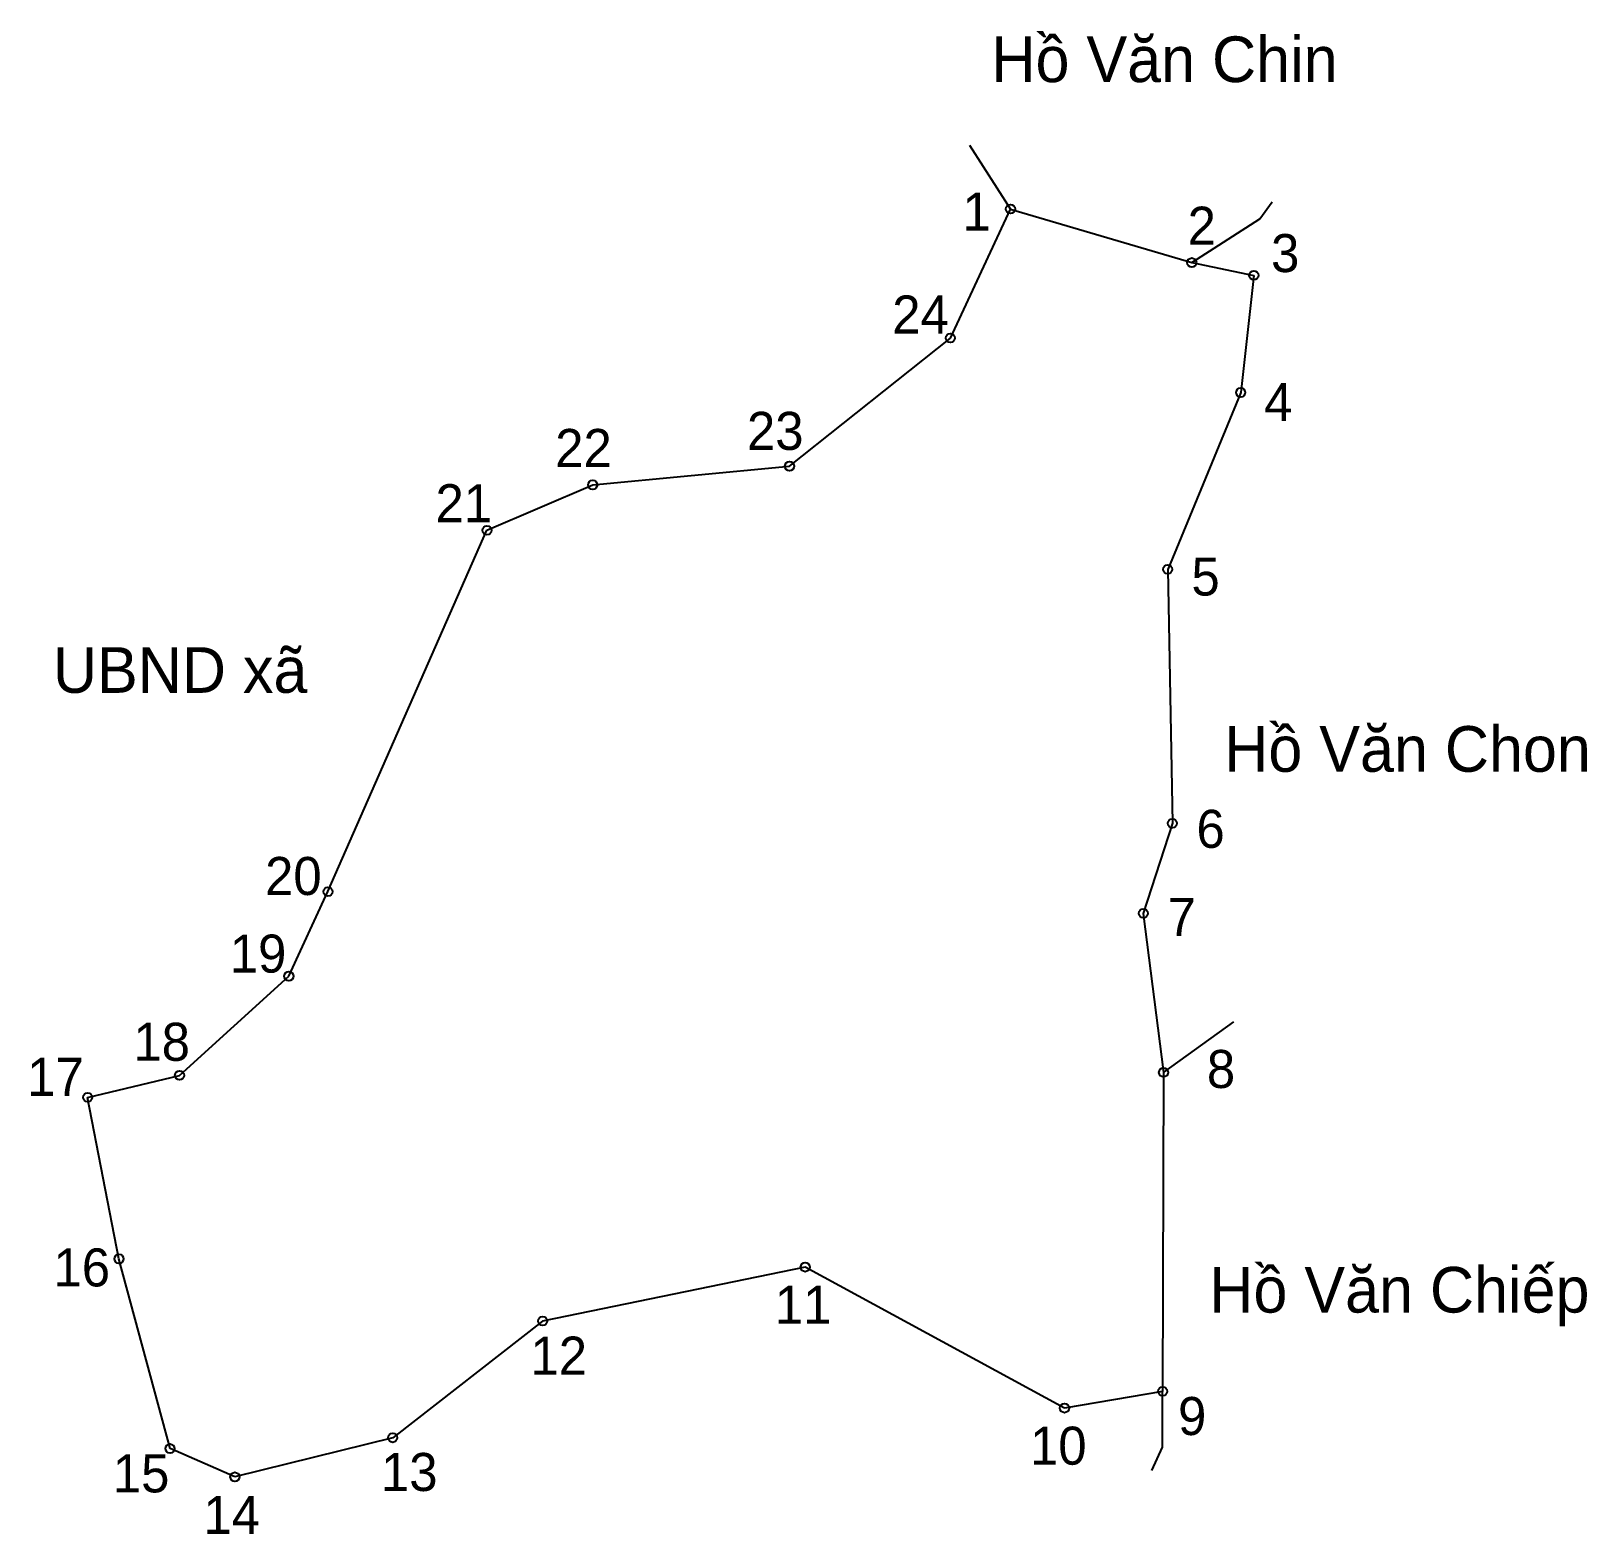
# Model space of a CAD drawing. Extents: x 547862 to 548038, y 1825353 to 1825523.
import ezdxf

# ---------------------------------------------------------------- set-up
doc = ezdxf.new("R2010")
doc.units = 0
for name, color, linetype in [('CanhThua', 7, 'Continuous'), ('MocDinhThua', 7, 'Continuous'), ('RauThua', 7, 'Continuous'), ('SoHieuDinhThua', 7, 'Continuous'), ('TenChuLanCan', 7, 'Continuous')]:
    doc.layers.add(name, color=color, linetype=linetype)

msp = doc.modelspace()

# ---------------------------------------------------------------- linework, layer by layer
at = {"layer": 'CanhThua'}
for p, q in [((547965.75, 1825488.73), (547972.56, 1825503.34)), ((547972.56, 1825503.34), (547993.1, 1825497.28)), ((547993.1, 1825497.28), (548000.13, 1825495.83)), ((548000.13, 1825495.83), (547998.64, 1825482.56)), ((547947.52, 1825474.22), (547965.75, 1825488.73)), ((547998.64, 1825482.56), (547990.37, 1825462.52)), ((547925.23, 1825472.1), (547947.52, 1825474.22)), ((547913.24, 1825466.95), (547925.23, 1825472.1)), ((547895.23, 1825426.02), (547913.24, 1825466.95)), ((547990.37, 1825462.52), (547990.9, 1825433.76)), ((547990.9, 1825433.76), (547987.61, 1825423.56)), ((547890.79, 1825416.45), (547895.23, 1825426.02)), ((547987.61, 1825423.56), (547989.9, 1825405.54)), ((547878.41, 1825405.21), (547890.79, 1825416.45)), ((547867.99, 1825402.72), (547878.41, 1825405.21)), ((547989.9, 1825405.54), (547989.79, 1825369.42)), ((547871.54, 1825384.43), (547867.99, 1825402.72)), ((547877.34, 1825362.94), (547871.54, 1825384.43)), ((547949.3, 1825383.49), (547919.55, 1825377.38)), ((547978.68, 1825367.52), (547949.3, 1825383.49)), ((547919.55, 1825377.38), (547902.56, 1825364.16)), ((547989.79, 1825369.42), (547978.68, 1825367.52)), ((547884.68, 1825359.73), (547877.34, 1825362.94)), ((547902.56, 1825364.16), (547884.68, 1825359.73))]:
    msp.add_line(p, q, dxfattribs=at)
at = {"layer": 'MocDinhThua'}
for centre in [(547972.56, 1825503.34), (547993.1, 1825497.28), (548000.13, 1825495.83), (547965.75, 1825488.73), (547998.64, 1825482.56), (547947.52, 1825474.22), (547925.23, 1825472.1), (547913.24, 1825466.95), (547990.37, 1825462.52), (547990.9, 1825433.76), (547895.23, 1825426.02), (547987.61, 1825423.56), (547890.79, 1825416.45), (547878.41, 1825405.21), (547989.9, 1825405.54), (547867.99, 1825402.72), (547871.54, 1825384.43), (547949.3, 1825383.49), (547919.55, 1825377.38), (547989.79, 1825369.42), (547978.68, 1825367.52), (547902.56, 1825364.16), (547877.34, 1825362.94), (547884.68, 1825359.73)]:
    msp.add_circle(centre, 0.517, dxfattribs=at)
at = {"layer": 'RauThua'}
for p, q in [((547967.92, 1825510.58), (547972.56, 1825503.34)), ((547967.92, 1825510.58), (547972.56, 1825503.34)), ((548000.82, 1825502.23), (548002.22, 1825504.16)), ((547993.1, 1825497.28), (548000.82, 1825502.23)), ((547989.9, 1825405.54), (547997.86, 1825411.29)), ((547989.77, 1825363.11), (547989.79, 1825369.42)), ((547988.57, 1825360.46), (547989.77, 1825363.11))]:
    msp.add_line(p, q, dxfattribs=at)

# ---------------------------------------------------------------- texts
at = {"layer": 'SoHieuDinhThua'}
for s, height, p in [('1', 4.31, (547967.13, 1825500.9)), ('2', 4.31, (547992.63, 1825499.3)), ('3', 4.31, (548002.08, 1825496.2)), ('24', 4.311, (547959.16, 1825489.24)), ('4', 4.31, (548001.29, 1825479.33)), ('23', 4.311, (547942.7, 1825476.06)), ('22', 4.311, (547920.97, 1825474.12)), ('21', 4.311, (547907.41, 1825467.86)), ('5', 4.31, (547993.06, 1825459.56)), ('6', 4.31, (547993.63, 1825430.98)), ('20', 4.311, (547888.1, 1825425.64)), ('7', 4.31, (547990.36, 1825421.01)), ('19', 4.311, (547884.1, 1825416.85)), ('18', 4.311, (547873.18, 1825406.86)), ('17', 4.311, (547861.15, 1825402.89)), ('8', 4.31, (547994.81, 1825403.78)), ('16', 4.311, (547864.13, 1825381.3)), ('11', 4.311, (547945.87, 1825377.07)), ('12', 4.311, (547918.17, 1825371.31)), ('9', 4.31, (547991.54, 1825364.47)), ('10', 4.311, (547974.77, 1825361.11)), ('15', 4.311, (547870.85, 1825357.97)), ('13', 4.311, (547901.23, 1825358.13)), ('14', 4.311, (547881.11, 1825353.27))]:
    msp.add_text(s, height=height, dxfattribs=at).set_placement(p)
at = {"layer": 'TenChuLanCan'}
for s, height, p in [('Hồ Văn Chin', 5.1732, (547970.4, 1825517.72)), ('UBND xã', 5.173, (547864.07, 1825448.54)), ('Hồ Văn Chon', 5.1732, (547996.78, 1825439.6)), ('Hồ Văn Chiếp', 5.1732, (547995.09, 1825378.34))]:
    msp.add_text(s, height=height, dxfattribs=at).set_placement(p)

doc.saveas('drawing.dxf')
